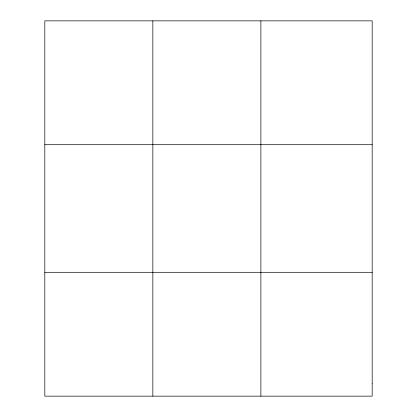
<?xml version="1.0" encoding="UTF-8"?>
<svg xmlns="http://www.w3.org/2000/svg" width="417" height="417" viewBox="0 0 417 417"><rect width="100%" height="100%" fill="white"/><g stroke="black" fill="none" stroke-linecap="round" stroke-linejoin="round"><path stroke-width="0.63" d="M152.846 20.85L152.846 396.15M260.88 20.85L260.88 396.15M44.817 144.699L372.183 144.699M44.817 272.301L372.183 272.301M372.183 383.765L372.183 396.15L44.817 396.15L44.817 20.85L372.183 20.85L372.183 383.765"/></g></svg>
